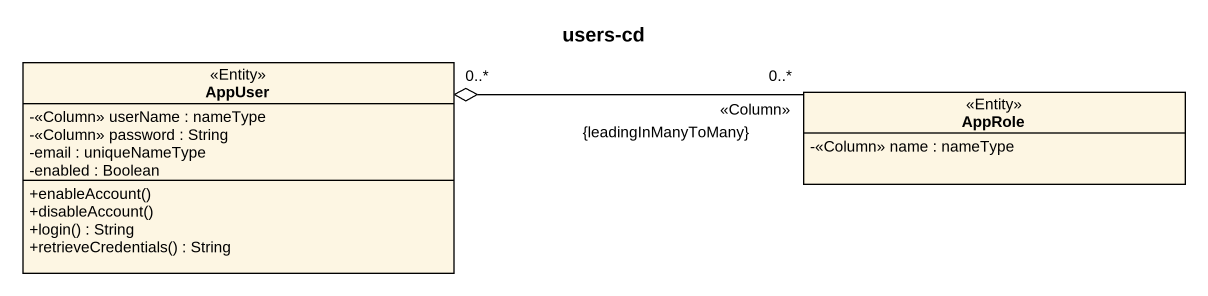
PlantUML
@startuml
title users-cd
hide circle
hide empty members
skinparam classAttributeIconSize 0
class AppUser <<Entity>> {
  -<<Column>> userName : nameType
  -<<Column>> password : String
  -email : uniqueNameType
  -enabled : Boolean
  +enableAccount()
  +disableAccount()
  +login() : String
  +retrieveCredentials() : String
}
class AppRole <<Entity>> {
  -<<Column>> name : nameType
}
AppUser "0..*" o-right- "0..*\n<<Column>>\n{leadingInManyToMany}" AppRole
@enduml
